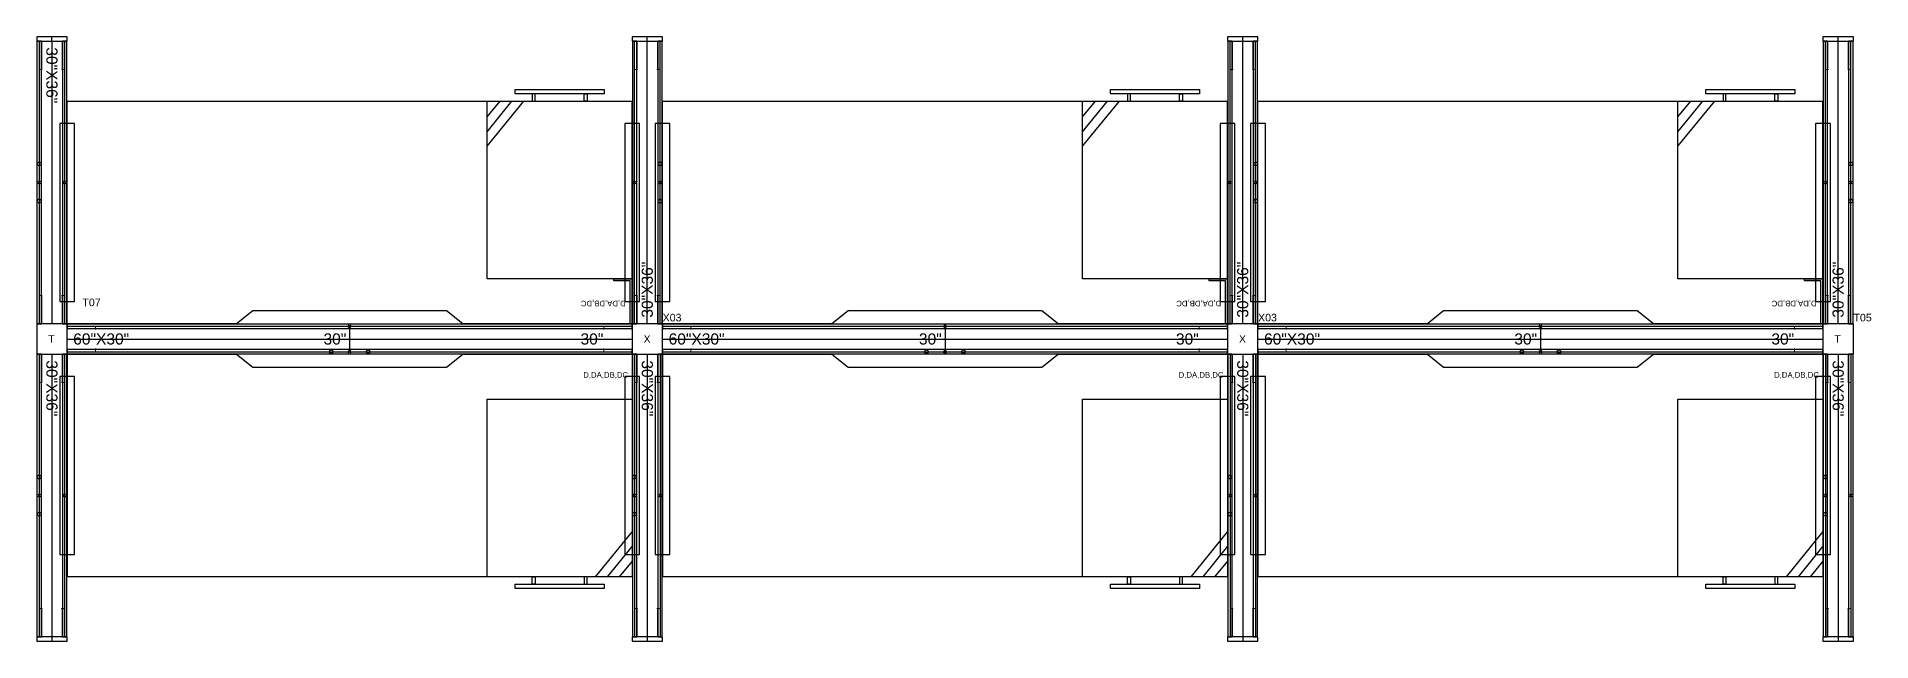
# Model space of a CAD drawing. Header units: millimetres. Extents: x 1879.22 to 1884.17, y 3903.2 to 3904.83.
import ezdxf

# ---------------------------------------------------------------- set-up
doc = ezdxf.new("R2010")
doc.units = ezdxf.units.MM
for name, color, linetype in [('DD2D', 7, 'Continuous'), ('DD2D_Geometry', 7, 'Continuous'), ('ENFASIS NEW', 7, 'Continuous'), ('FLEXIFRONTERAS', 7, 'Continuous'), ('Id Unión', 7, 'Continuous'), ('PEDESTALESUNIVERSALES', 7, 'Continuous')]:
    doc.layers.add(name, color=color, linetype=linetype)
doc.styles.get("Standard").update_dxf_attribs({"font": 'arial.ttf'})

# ---------------------------------------------------------------- blocks, each defined once
blk = doc.blocks.new('DD40102460AB')
at = {"color": 1}
for p, q in [((0.0035, -0.0035), (-0.0035, 0.0035)), ((0.0035, 0.0035), (-0.0035, -0.0035))]:
    blk.add_line(p, q, dxfattribs=at)
blk.add_lwpolyline([(-0.2612, -0.0417), (0.2612, -0.0417), (0.305, -0.0067), (0.762, -0.0067), (0.762, -0.6067), (-0.762, -0.6067), (-0.762, -0.0067), (-0.305, -0.0067)], close=True)
blk.add_point((0, 0), dxfattribs=at)
blk.add_point((0, 0))
blk = doc.blocks.new('PD19A1A1')
for p, q in [((0, -0.3574), (-0.0993, -0.479)), ((0, -0.3969), (-0.067, -0.479)), ((0, -0.4365), (-0.0347, -0.479))]:
    blk.add_line(p, q)
at = {"color": 0}
for points in [[(-0.391, 0), (0, 0), (0, -0.479), (-0.391, -0.479)], [(-0.2695, -0.479), (-0.2615, -0.479), (-0.2615, -0.499), (-0.2695, -0.499)], [(-0.1215, -0.479), (-0.1295, -0.479), (-0.1295, -0.499), (-0.1215, -0.499)], [(-0.3155, -0.499), (-0.0755, -0.499), (-0.0755, -0.511), (-0.3155, -0.511)]]:
    blk.add_lwpolyline(points, close=True, dxfattribs=at)
blk = doc.blocks.new('PH1LS1')
for p, q in [((0.0056, 0.121), (0, 0.121)), ((0, 0), (0, 0.121)), ((0.0056, 0.121), (0.0056, 0.0056)), ((0.0494, 0), (0, 0)), ((0.0056, 0.0056), (0.0494, 0.0056)), ((0.0494, 0.0056), (0.0494, 0))]:
    blk.add_line(p, q)
at = {"insert": (0.0171, 0.074), "char_height": 0.015, "width": 0.015758, "attachment_point": 1}
blk.add_mtext('D,DA,DB,DC', dxfattribs=at)
blk = doc.blocks.new('PH1RS1')
at = {"insert": (-0.1318, 0.0727), "char_height": 0.015, "width": 0.015758, "attachment_point": 1}
blk.add_mtext('D,DA,DB,DC', dxfattribs=at)
blk = doc.blocks.new('DD101030362D')
at = {"color": 4, "linetype": 'Continuous', "lineweight": 0}
for p, q in [((0, -0.0255), (0, 0.0255)), ((0.0017, 0.0275), (0.0218, 0.0275)), ((0.002, 0.0275), (0.0215, 0.0275)), ((0.0747, 0.0275), (0.0215, 0.0275)), ((0.0747, 0.0275), (0.075, 0.0275)), ((0.0765, 0.026), (0.0765, 0.0343)), ((0.6855, 0.0343), (0.0765, 0.0343)), ((0.6855, 0.0343), (0.6855, 0.026)), ((0.6873, 0.0275), (0.687, 0.0275)), ((0.6873, 0.0275), (0.7405, 0.0275)), ((0.7603, 0.0275), (0.7402, 0.0275)), ((0.76, 0.0275), (0.7405, 0.0275)), ((0.762, -0.0255), (0.762, 0.0255)), ((0.025, -0.0275), (0.002, -0.0275)), ((0.025, -0.0275), (0.0747, -0.0275)), ((0.0747, -0.0275), (0.075, -0.0275)), ((0.0765, -0.0343), (0.0765, -0.026)), ((0.6855, -0.0343), (0.0765, -0.0343)), ((0.6855, -0.026), (0.6855, -0.0343)), ((0.6873, -0.0275), (0.687, -0.0275)), ((0.737, -0.0275), (0.6873, -0.0275)), ((0.737, -0.0275), (0.76, -0.0275))]:
    blk.add_line(p, q, dxfattribs=at)
at = {"color": 4}
for p, q in [((0.3775, 0.0379), (0.3845, 0.0308)), ((0.3775, 0.0308), (0.3845, 0.0379)), ((0.3775, -0.0379), (0.3845, -0.0308)), ((0.3775, -0.0308), (0.3845, -0.0379))]:
    blk.add_line(p, q, dxfattribs=at)
for centre in [(0.331, -0.0343), (0.431, -0.0343)]:
    blk.add_circle(centre, 0.005, dxfattribs=at)
at = {"color": 4, "linetype": 'Continuous', "lineweight": 0}
for centre, radius, start, end in [((0.002, 0.0255), 0.00203, 90, 180), ((0.075, 0.026), 0.00151, 10.021, 90), ((0.075, 0.026), 0.00151, 0, 10.021), ((0.687, 0.026), 0.00151, 90, 169.979), ((0.687, 0.026), 0.00151, 169.979, 180), ((0.687, 0.026), 0.00151, 169.979, 180), ((0.76, 0.0255), 0.00203, 0, 90), ((0.002, -0.0255), 0.00203, 180, 270), ((0.075, -0.026), 0.00151, 270, 349.979), ((0.075, -0.026), 0.00151, 349.979, 0), ((0.687, -0.026), 0.00151, 180, 190.021), ((0.687, -0.026), 0.00151, 180, 190.021), ((0.687, -0.026), 0.00151, 190.021, 270), ((0.76, -0.0255), 0.00203, 270, 0)]:
    blk.add_arc(centre, radius, start, end, dxfattribs=at)
at = {"color": 4}
for p in [(0.381, 0.0343), (0.381, -0.0343)]:
    blk.add_point(p, dxfattribs=at)
at = {"insert": (0.0165, 0.0151), "char_height": 0.03, "attachment_point": 1}
blk.add_mtext_dynamic_manual_height_columns('30"X36"', width=75.494015, gutter_width=12.5, heights=[0], dxfattribs=at)
blk = doc.blocks.new('SPACE_DD10103036')
blk.add_blockref('DD101030362D', (0, 0))
blk = doc.blocks.new('DD3021362D')
for p, q in [((0, 0.041), (0, -0.041)), ((0.012, 0.041), (0, 0.041)), ((0.012, -0.041), (0.012, 0.041)), ((0, -0.041), (0.012, -0.041))]:
    blk.add_line(p, q)
blk = doc.blocks.new('SPACE_DD302136')
blk.add_blockref('DD3021362D', (0, 0))
blk = doc.blocks.new('DD101060302D')
at = {"color": 6, "linetype": 'Continuous', "lineweight": 0}
for p, q in [((0, -0.0255), (0, 0.0255)), ((0.0017, 0.0275), (0.0218, 0.0275)), ((0.002, 0.0275), (0.0215, 0.0275)), ((0.0747, 0.0275), (0.0215, 0.0275)), ((0.0747, 0.0275), (0.075, 0.0275)), ((0.0765, 0.026), (0.0765, 0.0343)), ((1.4475, 0.0343), (0.0765, 0.0343)), ((1.4475, 0.0343), (1.4475, 0.026)), ((1.4493, 0.0275), (1.449, 0.0275)), ((1.4493, 0.0275), (1.5025, 0.0275)), ((1.5223, 0.0275), (1.5022, 0.0275)), ((1.522, 0.0275), (1.5025, 0.0275)), ((1.524, -0.0255), (1.524, 0.0255)), ((0.025, -0.0275), (0.002, -0.0275)), ((0.025, -0.0275), (0.0747, -0.0275)), ((0.0747, -0.0275), (0.075, -0.0275)), ((0.0765, -0.0343), (0.0765, -0.026)), ((1.4475, -0.0343), (0.0765, -0.0343)), ((1.4475, -0.026), (1.4475, -0.0343)), ((1.4493, -0.0275), (1.449, -0.0275)), ((1.499, -0.0275), (1.4493, -0.0275)), ((1.499, -0.0275), (1.522, -0.0275))]:
    blk.add_line(p, q, dxfattribs=at)
at = {"color": 6}
for p, q in [((0.7585, 0.0379), (0.7655, 0.0308)), ((0.7585, 0.0308), (0.7655, 0.0379)), ((0.762, 0.0343), (0.762, -0.0343)), ((0.7585, -0.0379), (0.7655, -0.0308)), ((0.7585, -0.0308), (0.7655, -0.0379))]:
    blk.add_line(p, q, dxfattribs=at)
for centre in [(0.712, -0.0343), (0.812, -0.0343)]:
    blk.add_circle(centre, 0.005, dxfattribs=at)
at = {"color": 6, "linetype": 'Continuous', "lineweight": 0}
for centre, radius, start, end in [((0.002, 0.0255), 0.00203, 90, 180), ((0.075, 0.026), 0.00151, 10.021, 90), ((0.075, 0.026), 0.00151, 0, 10.021), ((1.449, 0.026), 0.00151, 90, 169.979), ((1.449, 0.026), 0.00151, 169.979, 180), ((1.449, 0.026), 0.00151, 169.979, 180), ((1.522, 0.0255), 0.00203, 0, 90), ((0.002, -0.0255), 0.00203, 180, 270), ((0.075, -0.026), 0.00151, 270, 349.979), ((0.075, -0.026), 0.00151, 349.979, 0), ((1.449, -0.026), 0.00151, 180, 190.021), ((1.449, -0.026), 0.00151, 180, 190.021), ((1.449, -0.026), 0.00151, 190.021, 270), ((1.522, -0.0255), 0.00203, 270, 0)]:
    blk.add_arc(centre, radius, start, end, dxfattribs=at)
at = {"color": 6}
for p in [(0.762, 0.0343), (0.762, -0.0343)]:
    blk.add_point(p, dxfattribs=at)
at = {"char_height": 0.03, "attachment_point": 1}
for s, insert in [('60"X30"', (0.0165, 0.0151)), ('30"', (0.6916, 0.0151)), ('30"', (1.3849, 0.0151))]:
    blk.add_mtext_dynamic_manual_height_columns(s, width=75.494015, gutter_width=12.5, heights=[0], dxfattribs=dict(at, insert=insert))
blk = doc.blocks.new('SPACE_DD10106030')
blk.add_blockref('DD101060302D', (0, 0))

msp = doc.modelspace()

# ---------------------------------------------------------------- linework, layer by layer
at = {"layer": 'DD2D'}
for p, q in [((1879.231, 3904.818), (1879.231, 3904.056)), ((1879.2653, 3904.818), (1879.2653, 3904.83)), ((1879.2653, 3904.818), (1879.2653, 3904.056)), ((1879.2996, 3904.818), (1879.2996, 3904.056)), ((1880.837, 3904.056), (1880.837, 3904.818)), ((1880.8713, 3904.818), (1880.8713, 3904.83)), ((1880.8713, 3904.056), (1880.8713, 3904.818)), ((1880.9056, 3904.056), (1880.9056, 3904.818)), ((1882.443, 3904.056), (1882.443, 3904.818)), ((1882.4773, 3904.818), (1882.4773, 3904.83)), ((1882.4773, 3904.056), (1882.4773, 3904.818)), ((1882.5116, 3904.056), (1882.5116, 3904.818)), ((1884.049, 3904.056), (1884.049, 3904.818)), ((1884.0833, 3904.818), (1884.0833, 3904.83)), ((1884.0833, 3904.056), (1884.0833, 3904.818)), ((1884.1176, 3904.056), (1884.1176, 3904.818)), ((1879.2653, 3904.056), (1879.2653, 3904.0559)), ((1879.3063, 3904.0493), (1880.8303, 3904.0493)), ((1880.9123, 3904.0493), (1882.4363, 3904.0493)), ((1882.5183, 3904.0493), (1884.0423, 3904.0493)), ((1879.3063, 3904.015), (1880.8303, 3904.015)), ((1880.8303, 3904.015), (1880.8304, 3904.015)), ((1880.9123, 3904.015), (1882.4363, 3904.015)), ((1882.4363, 3904.015), (1882.4364, 3904.015)), ((1882.5183, 3904.015), (1884.0423, 3904.015)), ((1884.0423, 3904.015), (1884.0424, 3904.015)), ((1879.231, 3903.974), (1879.231, 3903.212)), ((1879.2653, 3903.974), (1879.2653, 3903.212)), ((1879.2996, 3903.974), (1879.2996, 3903.212)), ((1879.3063, 3903.9807), (1880.8303, 3903.9807)), ((1880.837, 3903.974), (1880.837, 3903.212)), ((1880.8713, 3903.974), (1880.8713, 3903.212)), ((1880.9056, 3903.974), (1880.9056, 3903.212)), ((1880.9123, 3903.9807), (1882.4363, 3903.9807)), ((1882.443, 3903.974), (1882.443, 3903.212)), ((1882.4773, 3903.974), (1882.4773, 3903.212)), ((1882.5116, 3903.974), (1882.5116, 3903.212)), ((1882.5183, 3903.9807), (1884.0423, 3903.9807)), ((1884.049, 3903.974), (1884.049, 3903.212)), ((1884.0833, 3903.974), (1884.0833, 3903.212)), ((1884.1176, 3903.974), (1884.1176, 3903.212)), ((1879.2653, 3903.212), (1879.2653, 3903.2)), ((1880.8713, 3903.212), (1880.8713, 3903.2)), ((1882.4773, 3903.212), (1882.4773, 3903.2)), ((1884.0833, 3903.212), (1884.0833, 3903.2))]:
    msp.add_line(p, q, dxfattribs=at)
for points in [[(1879.2243, 3904.056), (1879.2243, 3903.9739), (1879.3063, 3903.9739), (1879.3063, 3904.056)], [(1880.8303, 3903.974), (1880.9124, 3903.974), (1880.9124, 3904.056), (1880.8303, 3904.056)], [(1882.4363, 3903.974), (1882.5184, 3903.974), (1882.5184, 3904.056), (1882.4363, 3904.056)], [(1884.0423, 3903.974), (1884.1244, 3903.974), (1884.1244, 3904.056), (1884.0423, 3904.056)]]:
    msp.add_lwpolyline(points, close=True, dxfattribs=at)
at = {"layer": 'DD2D_Geometry'}
for points in [[(1879.225, 3904.818), (1879.225, 3904.056), (1879.237, 3904.056), (1879.237, 3904.818)], [(1879.2936, 3904.818), (1879.2936, 3904.056), (1879.3056, 3904.056), (1879.3056, 3904.818)], [(1880.843, 3904.056), (1880.843, 3904.818), (1880.831, 3904.818), (1880.831, 3904.056)], [(1880.9116, 3904.056), (1880.9116, 3904.818), (1880.8996, 3904.818), (1880.8996, 3904.056)], [(1882.449, 3904.056), (1882.449, 3904.818), (1882.437, 3904.818), (1882.437, 3904.056)], [(1882.5176, 3904.056), (1882.5176, 3904.818), (1882.5056, 3904.818), (1882.5056, 3904.056)], [(1884.055, 3904.056), (1884.055, 3904.818), (1884.043, 3904.818), (1884.043, 3904.056)], [(1884.1236, 3904.056), (1884.1236, 3904.818), (1884.1116, 3904.818), (1884.1116, 3904.056)], [(1879.3063, 3904.0433), (1880.8303, 3904.0433), (1880.8303, 3904.0553), (1879.3063, 3904.0553)], [(1880.9123, 3904.0433), (1882.4363, 3904.0433), (1882.4363, 3904.0553), (1880.9123, 3904.0553)], [(1882.5183, 3904.0433), (1884.0423, 3904.0433), (1884.0423, 3904.0553), (1882.5183, 3904.0553)], [(1879.225, 3903.974), (1879.225, 3903.212), (1879.237, 3903.212), (1879.237, 3903.974)], [(1879.2936, 3903.974), (1879.2936, 3903.212), (1879.3056, 3903.212), (1879.3056, 3903.974)], [(1879.3063, 3903.9747), (1880.8303, 3903.9747), (1880.8303, 3903.9867), (1879.3063, 3903.9867)], [(1880.831, 3903.974), (1880.831, 3903.212), (1880.843, 3903.212), (1880.843, 3903.974)], [(1880.8996, 3903.974), (1880.8996, 3903.212), (1880.9116, 3903.212), (1880.9116, 3903.974)], [(1880.9123, 3903.9747), (1882.4363, 3903.9747), (1882.4363, 3903.9867), (1880.9123, 3903.9867)], [(1882.437, 3903.974), (1882.437, 3903.212), (1882.449, 3903.212), (1882.449, 3903.974)], [(1882.5056, 3903.974), (1882.5056, 3903.212), (1882.5176, 3903.212), (1882.5176, 3903.974)], [(1882.5183, 3903.9747), (1884.0423, 3903.9747), (1884.0423, 3903.9867), (1882.5183, 3903.9867)], [(1884.043, 3903.974), (1884.043, 3903.212), (1884.055, 3903.212), (1884.055, 3903.974)], [(1884.1116, 3903.974), (1884.1116, 3903.212), (1884.1236, 3903.212), (1884.1236, 3903.974)]]:
    msp.add_lwpolyline(points, close=True, dxfattribs=at)
at = {"layer": 'FLEXIFRONTERAS', "color": 4}
for p, q in [((1879.3063, 3904.0561), (1879.3063, 3904.6561)), ((1879.3063, 3904.0561), (1879.3063, 3904.6561)), ((1880.9123, 3904.0561), (1880.9123, 3904.6561)), ((1880.9123, 3904.0561), (1880.9123, 3904.6561)), ((1882.5183, 3904.0561), (1882.5183, 3904.6561)), ((1882.5183, 3904.0561), (1882.5183, 3904.6561)), ((1880.8303, 3903.974), (1880.8303, 3903.374)), ((1880.8303, 3903.974), (1880.8303, 3903.374)), ((1882.4363, 3903.974), (1882.4363, 3903.374)), ((1882.4363, 3903.974), (1882.4363, 3903.374)), ((1884.0423, 3903.974), (1884.0423, 3903.374)), ((1884.0423, 3903.974), (1884.0423, 3903.374))]:
    msp.add_line(p, q, dxfattribs=at)
at = {"layer": 'FLEXIFRONTERAS', "color": 2}
for p, q in [((1880.8303, 3904.0561), (1880.8303, 3904.6561)), ((1880.8303, 3904.0561), (1880.8303, 3904.6561)), ((1882.4363, 3904.0561), (1882.4363, 3904.6561)), ((1882.4363, 3904.0561), (1882.4363, 3904.6561)), ((1884.0423, 3904.0561), (1884.0423, 3904.6561)), ((1884.0423, 3904.0561), (1884.0423, 3904.6561)), ((1879.3063, 3903.974), (1879.3063, 3903.374)), ((1879.3063, 3903.974), (1879.3063, 3903.374)), ((1880.9123, 3903.974), (1880.9123, 3903.374)), ((1880.9123, 3903.974), (1880.9123, 3903.374)), ((1882.5183, 3903.974), (1882.5183, 3903.374)), ((1882.5183, 3903.974), (1882.5183, 3903.374))]:
    msp.add_line(p, q, dxfattribs=at)
for points in [[(1879.2863, 3904.1162), (1879.3263, 3904.1162), (1879.3263, 3904.596), (1879.2863, 3904.596), (1879.2863, 3904.1162)], [(1879.2863, 3904.1162), (1879.3263, 3904.1162), (1879.3263, 3904.596), (1879.2863, 3904.596), (1879.2863, 3904.1162)], [(1880.8103, 3904.1162), (1880.8503, 3904.1162), (1880.8503, 3904.596), (1880.8103, 3904.596), (1880.8103, 3904.1162)], [(1880.8103, 3904.1162), (1880.8503, 3904.1162), (1880.8503, 3904.596), (1880.8103, 3904.596), (1880.8103, 3904.1162)], [(1880.8924, 3904.1162), (1880.9324, 3904.1162), (1880.9324, 3904.596), (1880.8924, 3904.596), (1880.8924, 3904.1162)], [(1880.8924, 3904.1162), (1880.9324, 3904.1162), (1880.9324, 3904.596), (1880.8924, 3904.596), (1880.8924, 3904.1162)], [(1882.4163, 3904.1162), (1882.4563, 3904.1162), (1882.4563, 3904.596), (1882.4163, 3904.596), (1882.4163, 3904.1162)], [(1882.4163, 3904.1162), (1882.4563, 3904.1162), (1882.4563, 3904.596), (1882.4163, 3904.596), (1882.4163, 3904.1162)], [(1882.4983, 3904.1162), (1882.5383, 3904.1162), (1882.5383, 3904.596), (1882.4983, 3904.596), (1882.4983, 3904.1162)], [(1882.4983, 3904.1162), (1882.5383, 3904.1162), (1882.5383, 3904.596), (1882.4983, 3904.596), (1882.4983, 3904.1162)], [(1884.0224, 3904.1162), (1884.0624, 3904.1162), (1884.0624, 3904.596), (1884.0224, 3904.596), (1884.0224, 3904.1162)], [(1884.0224, 3904.1162), (1884.0624, 3904.1162), (1884.0624, 3904.596), (1884.0224, 3904.596), (1884.0224, 3904.1162)], [(1879.2863, 3903.434), (1879.3263, 3903.434), (1879.3263, 3903.9141), (1879.2863, 3903.9141), (1879.2863, 3903.434)], [(1879.2863, 3903.434), (1879.3263, 3903.434), (1879.3263, 3903.9141), (1879.2863, 3903.9141), (1879.2863, 3903.434)], [(1880.8103, 3903.434), (1880.8503, 3903.434), (1880.8503, 3903.9141), (1880.8103, 3903.9141), (1880.8103, 3903.434)], [(1880.8103, 3903.434), (1880.8503, 3903.434), (1880.8503, 3903.9141), (1880.8103, 3903.9141), (1880.8103, 3903.434)], [(1880.8924, 3903.434), (1880.9324, 3903.434), (1880.9324, 3903.9141), (1880.8924, 3903.9141), (1880.8924, 3903.434)], [(1880.8924, 3903.434), (1880.9324, 3903.434), (1880.9324, 3903.9141), (1880.8924, 3903.9141), (1880.8924, 3903.434)], [(1882.4163, 3903.434), (1882.4563, 3903.434), (1882.4563, 3903.9141), (1882.4163, 3903.9141), (1882.4163, 3903.434)], [(1882.4163, 3903.434), (1882.4563, 3903.434), (1882.4563, 3903.9141), (1882.4163, 3903.9141), (1882.4163, 3903.434)], [(1882.4983, 3903.434), (1882.5383, 3903.434), (1882.5383, 3903.9141), (1882.4983, 3903.9141), (1882.4983, 3903.434)], [(1882.4983, 3903.434), (1882.5383, 3903.434), (1882.5383, 3903.9141), (1882.4983, 3903.9141), (1882.4983, 3903.434)], [(1884.0224, 3903.434), (1884.0624, 3903.434), (1884.0624, 3903.9141), (1884.0224, 3903.9141), (1884.0224, 3903.434)], [(1884.0224, 3903.434), (1884.0624, 3903.434), (1884.0624, 3903.9141), (1884.0224, 3903.9141), (1884.0224, 3903.434)]]:
    msp.add_lwpolyline(points, dxfattribs=at)

# ---------------------------------------------------------------- block references
at = {"layer": 'DD2D_Geometry'}
for name, p, rotation in [('SPACE_DD302136', (1879.2653, 3904.818), 90), ('SPACE_DD10103036', (1879.2653, 3904.818), 270), ('SPACE_DD302136', (1880.8713, 3904.818), 90), ('SPACE_DD10103036', (1880.8713, 3904.056), 90), ('SPACE_DD302136', (1882.4773, 3904.818), 90), ('SPACE_DD10103036', (1882.4773, 3904.056), 90), ('SPACE_DD302136', (1884.0833, 3904.818), 90), ('SPACE_DD10103036', (1884.0833, 3904.056), 90), ('SPACE_DD10103036', (1879.2653, 3903.974), 270), ('SPACE_DD10103036', (1880.8713, 3903.974), 270), ('SPACE_DD10103036', (1882.4773, 3903.974), 270), ('SPACE_DD10103036', (1884.0833, 3903.974), 270), ('SPACE_DD302136', (1879.2653, 3903.212), 270), ('SPACE_DD302136', (1880.8713, 3903.212), 270), ('SPACE_DD302136', (1882.4773, 3903.212), 270), ('SPACE_DD302136', (1884.0833, 3903.212), 270)]:
    msp.add_blockref(name, p, dxfattribs=dict(at, rotation=rotation))
for p in [(1879.3063, 3904.015), (1880.9123, 3904.015), (1882.5183, 3904.015)]:
    msp.add_blockref('SPACE_DD10106030', p, dxfattribs=at)
at = {"layer": 'ENFASIS NEW', "rotation": 180}
for p in [(1880.0683, 3904.0494), (1881.6743, 3904.0494), (1883.2803, 3904.0494)]:
    msp.add_blockref('DD40102460AB', p, dxfattribs=at)
at = {"layer": 'ENFASIS NEW'}
for p in [(1880.0683, 3903.9807), (1881.6743, 3903.9807), (1883.2803, 3903.9807)]:
    msp.add_blockref('DD40102460AB', p, dxfattribs=at)
at = {"layer": 'PEDESTALESUNIVERSALES', "rotation": 180}
for name, p in [('PD19A1A1', (1880.4393, 3904.1771)), ('PD19A1A1', (1882.0453, 3904.1771)), ('PD19A1A1', (1883.6513, 3904.1771)), ('PH1LS1', (1880.8303, 3904.1771)), ('PH1LS1', (1882.4363, 3904.1771)), ('PH1LS1', (1884.0423, 3904.1771))]:
    msp.add_blockref(name, p, dxfattribs=at)
at = {"layer": 'PEDESTALESUNIVERSALES'}
for name, p in [('PH1RS1', (1880.8303, 3903.853)), ('PH1RS1', (1882.4363, 3903.853)), ('PH1RS1', (1884.0423, 3903.853)), ('PD19A1A1', (1880.8303, 3903.853)), ('PD19A1A1', (1882.4363, 3903.853)), ('PD19A1A1', (1884.0423, 3903.853))]:
    msp.add_blockref(name, p, dxfattribs=at)

# ---------------------------------------------------------------- texts
at = {"layer": 'DD2D'}
for s, p in [('T', (1879.2551, 3904.0048)), ('X', (1880.8611, 3904.0048)), ('X', (1882.4671, 3904.0048)), ('T', (1884.0731, 3904.0048))]:
    msp.add_text(s, height=0.0205, dxfattribs=at).set_placement(p)
at = {"layer": 'Id Unión'}
for s, p in [('T07', (1879.3476, 3904.1035)), ('X03', (1880.9126, 3904.0625)), ('X03', (1882.5186, 3904.0625)), ('T05', (1884.1246, 3904.0625))]:
    msp.add_text(s, height=0.0205, dxfattribs=at).set_placement(p)

doc.saveas('drawing.dxf')
